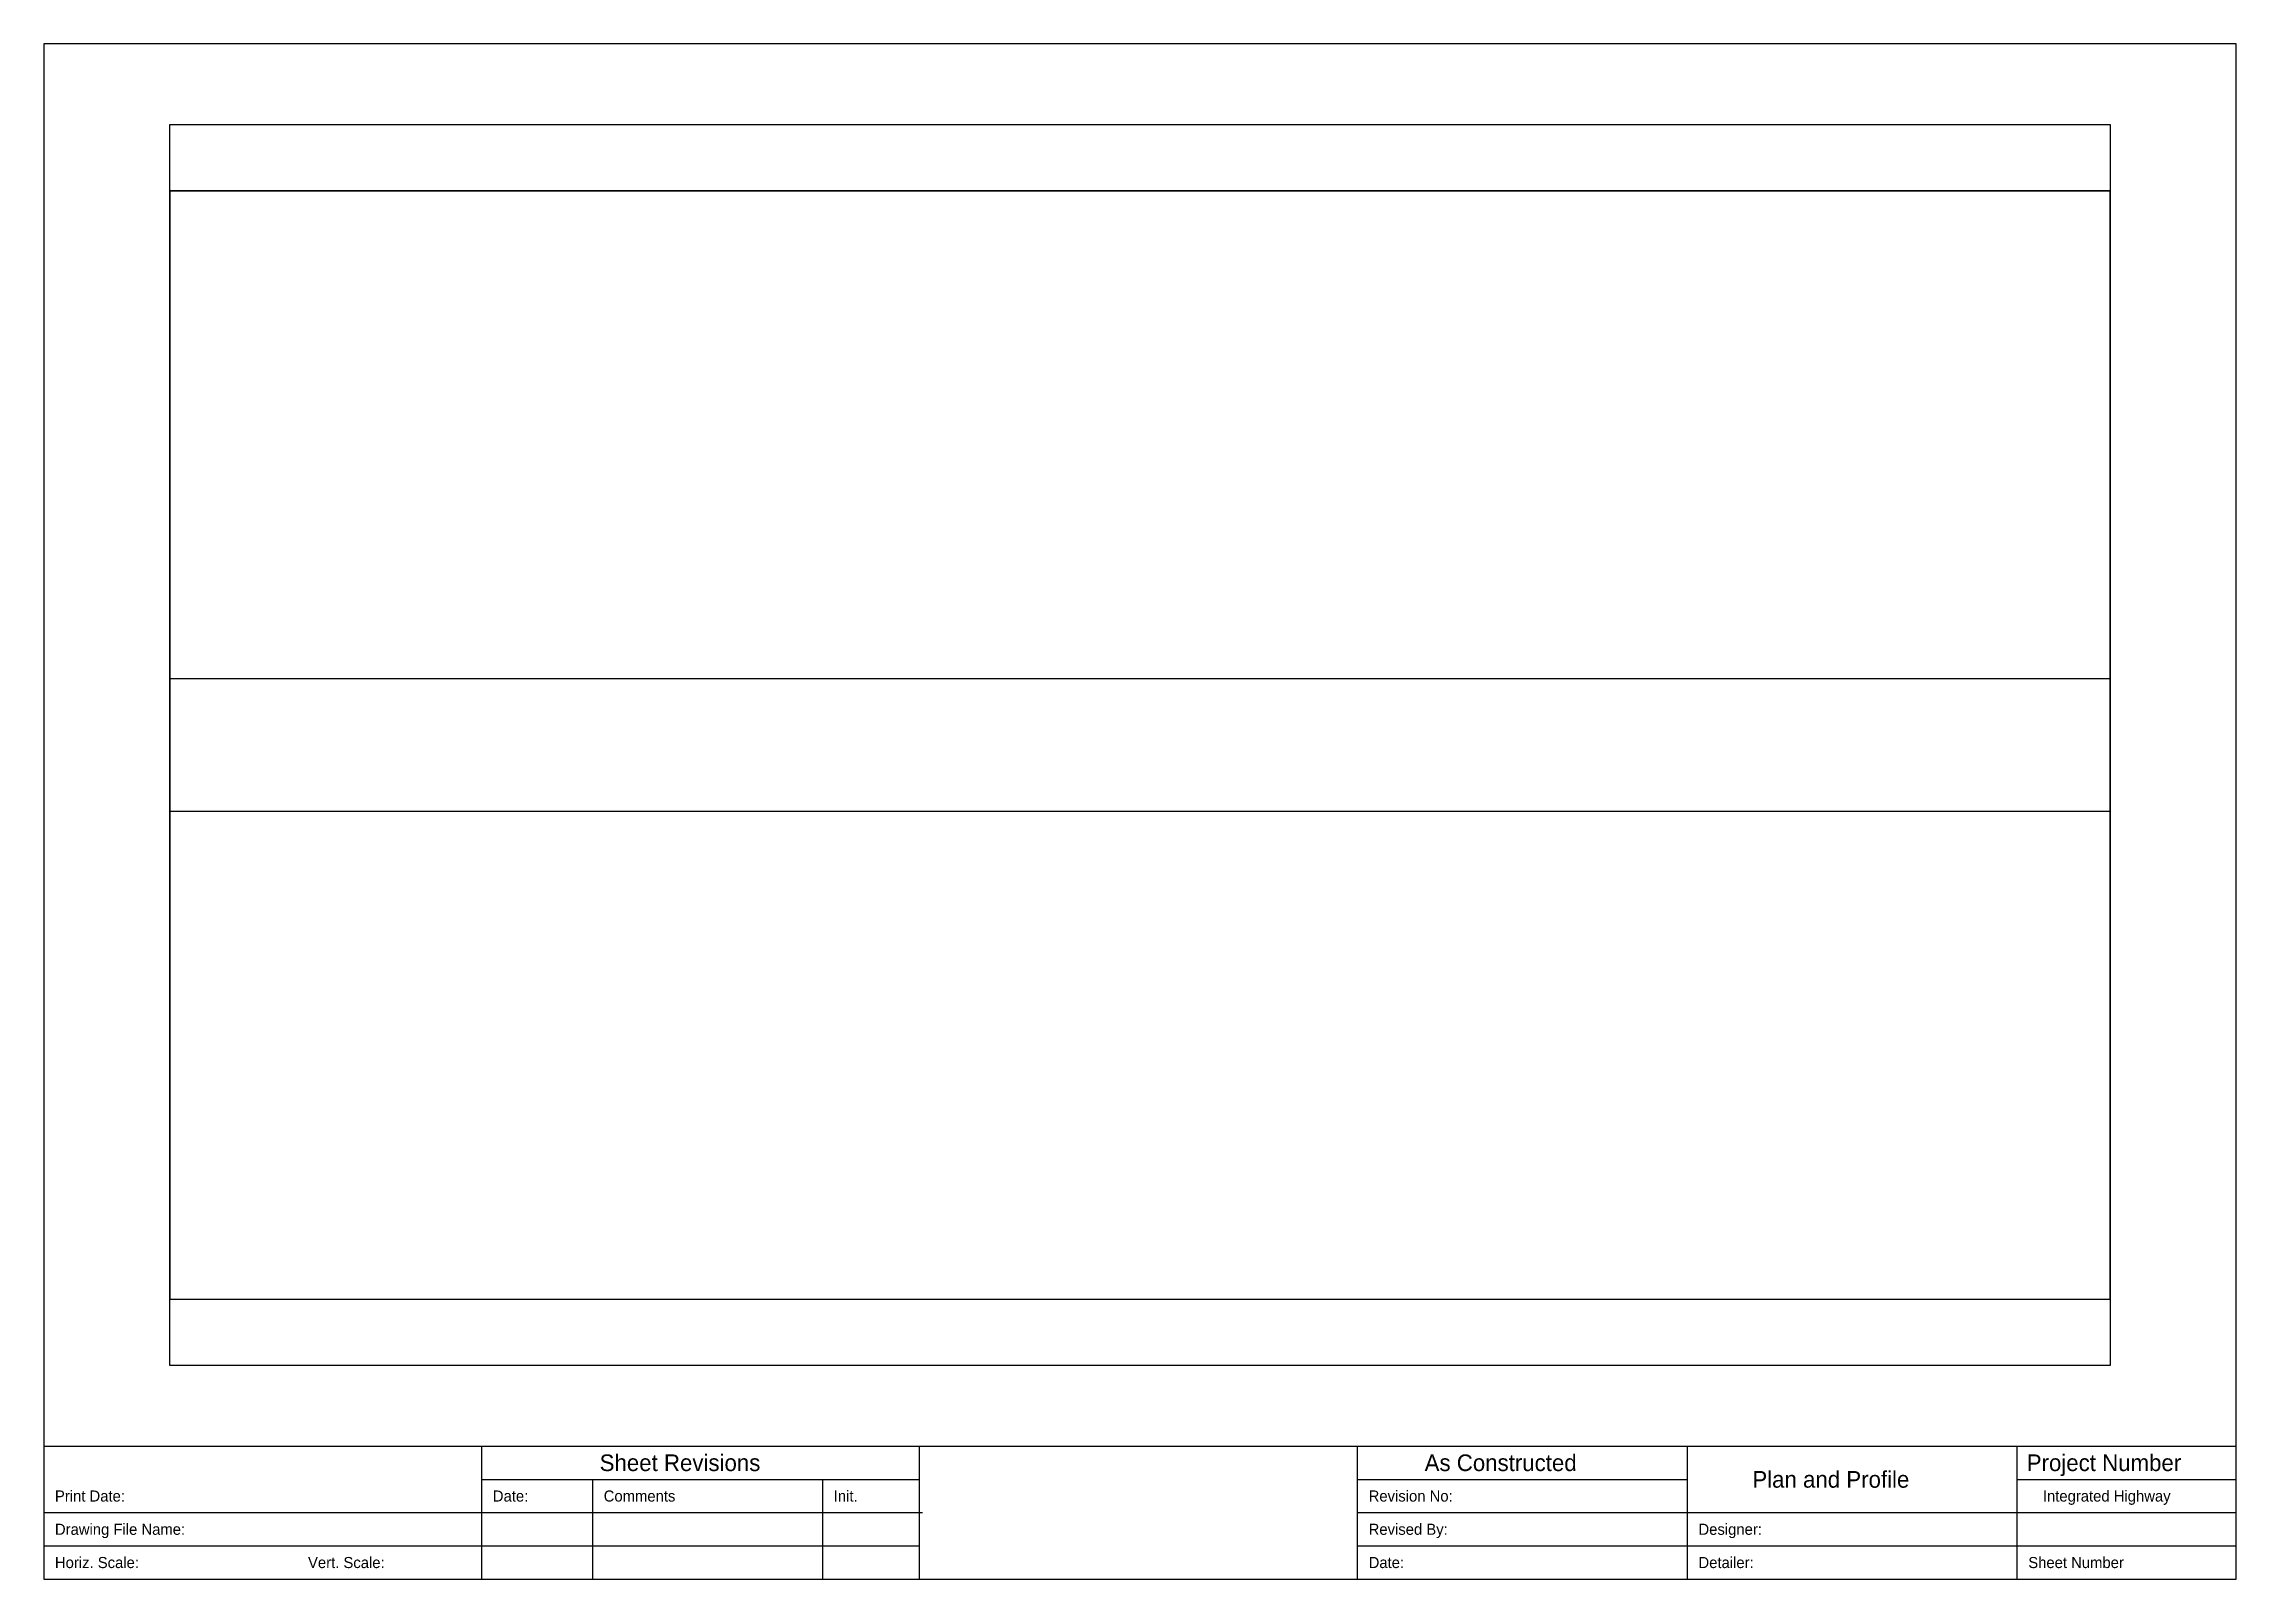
# Model space of a CAD drawing. Extents: x 0.03 to 0.821, y 0.02 to 0.574.
import ezdxf

# ---------------------------------------------------------------- set-up
doc = ezdxf.new("R2010")
doc.units = 0
doc.layers.add('Constructions', color=7, linetype='Continuous')
doc.layers.add('Draft_Sheet', color=7, linetype='Continuous')

msp = doc.modelspace()

# ---------------------------------------------------------------- linework, layer by layer
at = {"layer": 'Constructions'}
for points in [[(0.0755, 0.54489), (0.7755, 0.54489), (0.7755, 0.34489), (0.0755, 0.34489)], [(0.0755, 0.521), (0.7755, 0.521), (0.7755, 0.09711), (0.0755, 0.09711)], [(0.0755, 0.521), (0.0755, 0.121), (0.7755, 0.121), (0.7755, 0.521)], [(0.0755, 0.29711), (0.7755, 0.29711), (0.7755, 0.09711), (0.0755, 0.09711)]]:
    msp.add_lwpolyline(points, close=True, dxfattribs=at)
at = {"layer": 'Draft_Sheet'}
for p, q in [((0.03, 0.068), (0.821, 0.068)), ((0.188, 0.02), (0.188, 0.068)), ((0.346, 0.02), (0.346, 0.068)), ((0.504, 0.02), (0.504, 0.068)), ((0.623, 0.02), (0.623, 0.068)), ((0.742, 0.02), (0.742, 0.068)), ((0.188, 0.056), (0.346, 0.056)), ((0.228, 0.056), (0.228, 0.02)), ((0.311, 0.056), (0.311, 0.02)), ((0.504, 0.056), (0.623, 0.056)), ((0.742, 0.056), (0.821, 0.056)), ((0.03, 0.044), (0.347, 0.044)), ((0.504, 0.044), (0.821, 0.044)), ((0.03, 0.032), (0.346, 0.032)), ((0.504, 0.032), (0.821, 0.032))]:
    msp.add_line(p, q, dxfattribs=at)
msp.add_lwpolyline([(0.03, 0.02), (0.821, 0.02), (0.821, 0.574), (0.03, 0.574)], close=True, dxfattribs=at)

# ---------------------------------------------------------------- texts
for s, height, p in [('Sheet Revisions', 0.006, (0.23054, 0.059)), ('As Constructed', 0.006, (0.5282, 0.059)), ('Project Number', 0.006, (0.74544, 0.059)), ('Plan and Profile', 0.006, (0.64644, 0.053)), ('Print Date:', 0.004, (0.034, 0.048)), ('Date:', 0.004, (0.192, 0.048)), ('Comments', 0.004, (0.232, 0.048)), ('Init.', 0.004, (0.315, 0.048)), ('Revision No:', 0.004, (0.508, 0.048)), ('Integrated Highway', 0.004, (0.75126, 0.048)), ('Drawing File Name:', 0.004, (0.034, 0.036)), ('Revised By:', 0.004, (0.508, 0.036)), ('Designer:', 0.004, (0.627, 0.036)), ('Horiz. Scale:', 0.004, (0.034, 0.024)), ('Vert. Scale:', 0.004, (0.12532, 0.024)), ('Date:', 0.004, (0.508, 0.024)), ('Detailer:', 0.004, (0.627, 0.024)), ('Sheet Number', 0.004, (0.746, 0.024))]:
    msp.add_text(s, height=height, dxfattribs=at).set_placement(p)

doc.saveas('drawing.dxf')
